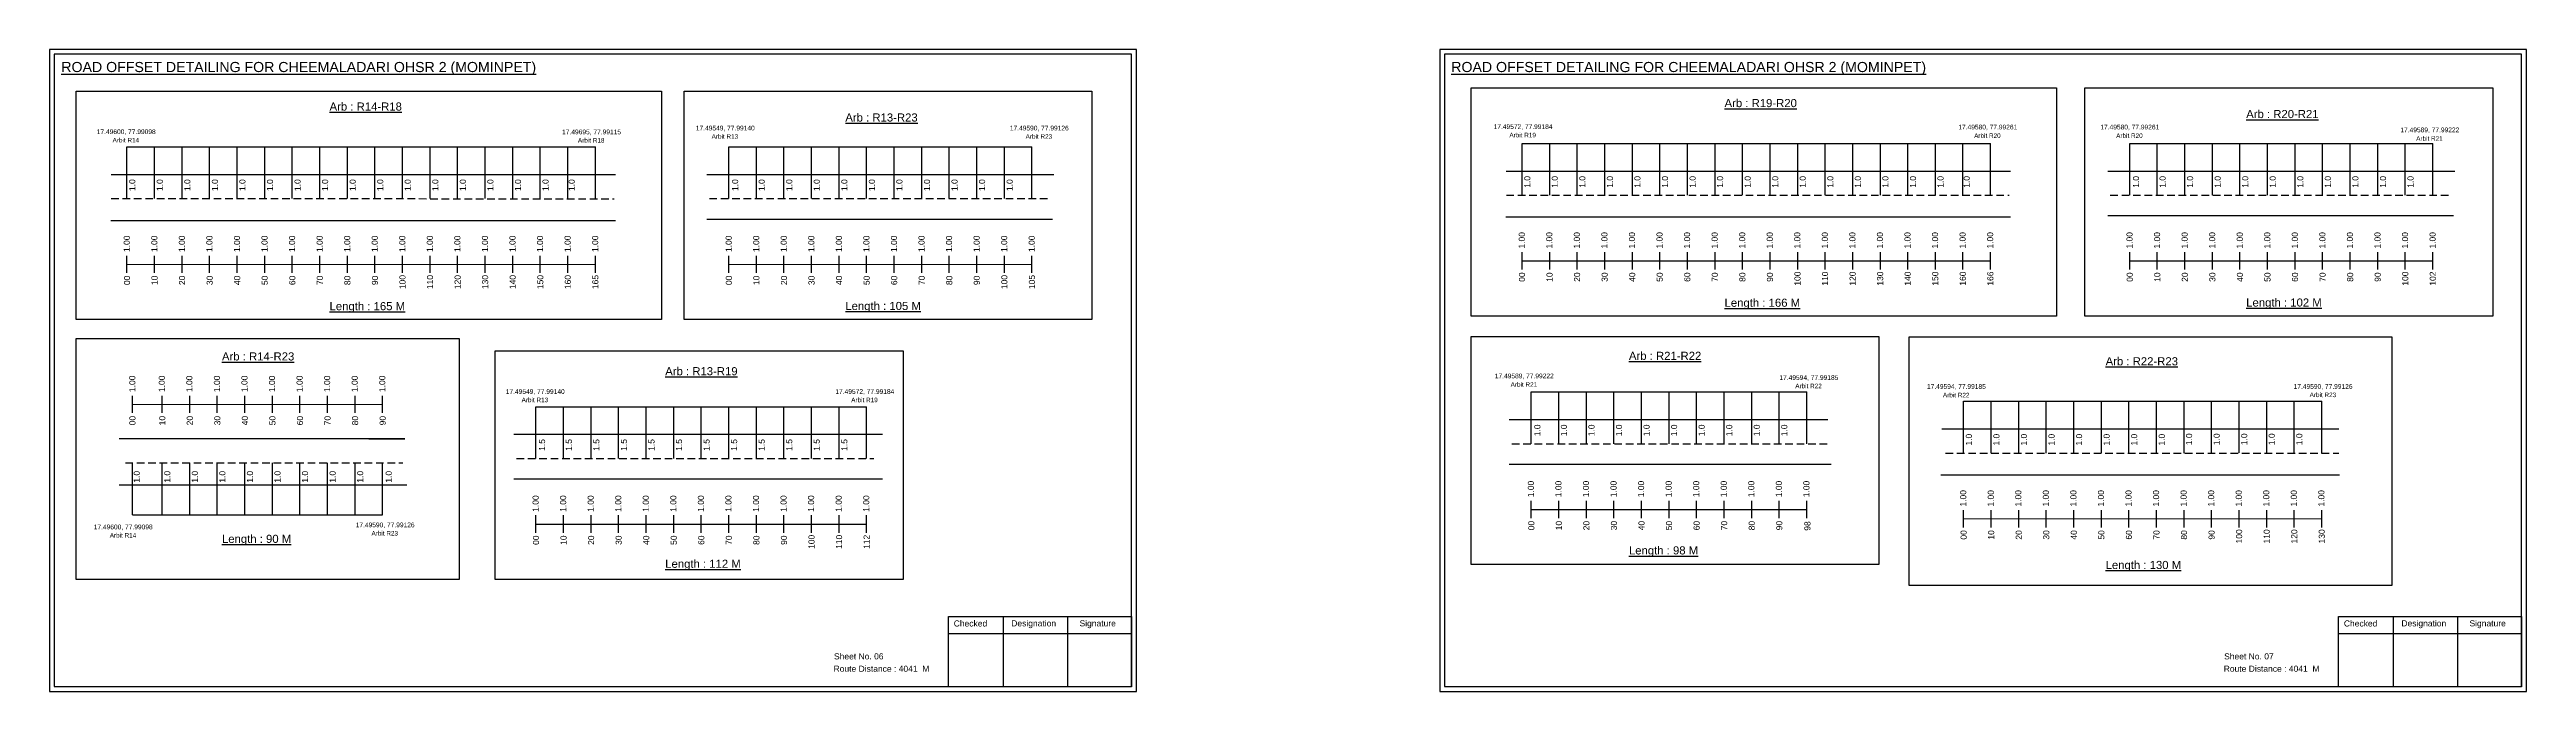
# Model space of a CAD drawing. Header units: inches. Extents: x -117 to 51867, y -12715 to 3423.
# Drawn here: x 32404 to 33627, y -2195 to -1878 of the extents above; entities that cross this region are included whole.
import ezdxf

# ---------------------------------------------------------------- set-up
doc = ezdxf.new("R2010")
doc.units = ezdxf.units.IN
doc.header["$MEASUREMENT"] = 0
doc.linetypes.add('DASHED2', pattern=[0.375, 0.25, -0.125])
for name, color, linetype in [('PDF_Geometry', 7, 'Continuous'), ('PDF_Text', 5, 'Continuous'), ('pipe', 5, 'Continuous')]:
    doc.layers.add(name, color=color, linetype=linetype)
doc.styles.add('PDF Arial', font='arial.ttf')
doc.styles.get("Standard").update_dxf_attribs({"font": 'arial.ttf'})

msp = doc.modelspace()

# ---------------------------------------------------------------- linework, layer by layer
at = {"color": 5}
for p, q in [((32442.5, -1926.1), (32673.7, -1926.1)), ((32739.6, -1926.1), (32889.2, -1926.1)), ((33131.2, -1924.4), (33362.4, -1924.4)), ((33431.1, -1924.4), (33580.7, -1924.4)), ((33135.7, -2047), (33271.7, -2047)), ((33349.1, -2051.6), (33525.9, -2051.6)), ((32644.4, -2054.3), (32807.6, -2054.3)), ((32445.2, -2107.6), (32568.7, -2107.6))]:
    msp.add_line(p, q, dxfattribs=at)
for p, q in [((32442.5, -1951.6), (32442.5, -1926.1)), ((32456.1, -1951.6), (32456.1, -1926.1)), ((32469.7, -1951.6), (32469.7, -1926.1)), ((32483.3, -1951.6), (32483.3, -1926.1)), ((32496.9, -1951.6), (32496.9, -1926.1)), ((32510.5, -1951.6), (32510.5, -1926.1)), ((32524.1, -1951.6), (32524.1, -1926.1)), ((32537.7, -1951.6), (32537.7, -1926.1)), ((32551.3, -1951.6), (32551.3, -1926.1)), ((32564.9, -1951.6), (32564.9, -1926.1)), ((32578.5, -1951.6), (32578.5, -1926.1)), ((32592.1, -1951.6), (32592.1, -1926.1)), ((32605.7, -1951.6), (32605.7, -1926.1)), ((32619.3, -1951.6), (32619.3, -1926.1)), ((32632.9, -1951.6), (32632.9, -1926.1)), ((32646.5, -1951.6), (32646.5, -1926.1)), ((32660.1, -1951.6), (32660.1, -1926.1)), ((32673.7, -1951.6), (32673.7, -1926.1)), ((32739.6, -1951.6), (32739.6, -1926.1)), ((32753.2, -1951.6), (32753.2, -1926.1)), ((32766.8, -1951.6), (32766.8, -1926.1)), ((32780.4, -1951.6), (32780.4, -1926.1)), ((32794, -1951.6), (32794, -1926.1)), ((32807.6, -1951.6), (32807.6, -1926.1)), ((32821.2, -1951.6), (32821.2, -1926.1)), ((32834.8, -1951.6), (32834.8, -1926.1)), ((32848.4, -1951.6), (32848.4, -1926.1)), ((32862, -1951.6), (32862, -1926.1)), ((32875.6, -1951.6), (32875.6, -1926.1)), ((32889.2, -1951.6), (32889.2, -1926.1)), ((33131.2, -1949.9), (33131.2, -1924.4)), ((33144.8, -1949.9), (33144.8, -1924.4)), ((33158.4, -1949.9), (33158.4, -1924.4)), ((33172, -1949.9), (33172, -1924.4)), ((33185.6, -1949.9), (33185.6, -1924.4)), ((33199.2, -1949.9), (33199.2, -1924.4)), ((33212.8, -1949.9), (33212.8, -1924.4)), ((33226.4, -1949.9), (33226.4, -1924.4)), ((33240, -1949.9), (33240, -1924.4)), ((33253.6, -1949.9), (33253.6, -1924.4)), ((33267.2, -1949.9), (33267.2, -1924.4)), ((33280.8, -1949.9), (33280.8, -1924.4)), ((33294.4, -1949.9), (33294.4, -1924.4)), ((33308, -1949.9), (33308, -1924.4)), ((33321.6, -1949.9), (33321.6, -1924.4)), ((33335.2, -1949.9), (33335.2, -1924.4)), ((33348.8, -1949.9), (33348.8, -1924.4)), ((33362.4, -1949.9), (33362.4, -1924.4)), ((33431.1, -1949.9), (33431.1, -1924.4)), ((33444.7, -1949.9), (33444.7, -1924.4)), ((33458.3, -1949.9), (33458.3, -1924.4)), ((33471.9, -1949.9), (33471.9, -1924.4)), ((33485.5, -1949.9), (33485.5, -1924.4)), ((33499.1, -1949.9), (33499.1, -1924.4)), ((33512.7, -1949.9), (33512.7, -1924.4)), ((33526.3, -1949.9), (33526.3, -1924.4)), ((33539.9, -1949.9), (33539.9, -1924.4)), ((33553.5, -1949.9), (33553.5, -1924.4)), ((33567.1, -1949.9), (33567.1, -1924.4)), ((33580.7, -1949.9), (33580.7, -1924.4)), ((32434.7, -1939.7), (32524.1, -1939.7)), ((32524.1, -1939.7), (32673.7, -1939.7)), ((32673.7, -1939.7), (32683.6, -1939.7)), ((32728.8, -1939.7), (32900.1, -1939.7)), ((33123.3, -1938.1), (33212.8, -1938.1)), ((33212.8, -1938.1), (33362.4, -1938.1)), ((33362.4, -1938.1), (33372.2, -1938.1)), ((33420.3, -1938.1), (33591.6, -1938.1)), ((32434.5, -1962.4), (32683.6, -1962.4)), ((32899.4, -1961.9), (32728.8, -1961.9)), ((33123.1, -1960.7), (33372.2, -1960.7)), ((33590.9, -1960.2), (33420.3, -1960.2)), ((33135.7, -2072.6), (33135.7, -2047)), ((33149.3, -2072.6), (33149.3, -2047)), ((33162.9, -2072.6), (33162.9, -2047)), ((33176.5, -2072.6), (33176.5, -2047)), ((33190.1, -2072.6), (33190.1, -2047)), ((33203.7, -2072.6), (33203.7, -2047)), ((33217.3, -2072.6), (33217.3, -2047)), ((33230.9, -2072.6), (33230.9, -2047)), ((33244.5, -2072.6), (33244.5, -2047)), ((33258.1, -2072.6), (33258.1, -2047)), ((33271.7, -2072.6), (33271.7, -2047)), ((33349.1, -2077.2), (33349.1, -2051.6)), ((33362.7, -2077.2), (33362.7, -2051.6)), ((33376.3, -2077.2), (33376.3, -2051.6)), ((33389.9, -2077.2), (33389.9, -2051.6)), ((33403.5, -2077.2), (33403.5, -2051.6)), ((33417.1, -2077.2), (33417.1, -2051.6)), ((33430.7, -2077.2), (33430.7, -2051.6)), ((33444.3, -2077.2), (33444.3, -2051.6)), ((33457.9, -2077.2), (33457.9, -2051.6)), ((33471.5, -2077), (33471.5, -2051.4)), ((33485.1, -2077), (33485.1, -2051.4)), ((33498.7, -2077), (33498.7, -2051.4)), ((33512.3, -2077), (33512.3, -2051.4)), ((33525.9, -2077.2), (33525.9, -2051.6)), ((32644.4, -2079.8), (32644.4, -2054.3)), ((32658, -2079.8), (32658, -2054.3)), ((32671.6, -2079.8), (32671.6, -2054.3)), ((32685.2, -2079.8), (32685.2, -2054.3)), ((32698.8, -2079.8), (32698.8, -2054.3)), ((32712.4, -2079.8), (32712.4, -2054.3)), ((32726, -2079.8), (32726, -2054.3)), ((32739.6, -2079.8), (32739.6, -2054.3)), ((32753.2, -2079.8), (32753.2, -2054.3)), ((32766.8, -2079.8), (32766.8, -2054.3)), ((32780.4, -2079.8), (32780.4, -2054.3)), ((32794, -2079.8), (32794, -2054.3)), ((32807.6, -2079.8), (32807.6, -2054.3)), ((33124.8, -2060.7), (33282, -2060.7)), ((33338.4, -2065.3), (33534.3, -2065.3)), ((32579.6, -2070.2), (32438.7, -2070.2)), ((32561.9, -2070.2), (32579.6, -2070.2)), ((32633.5, -2067.9), (32815.4, -2067.9)), ((32445.2, -2107.6), (32445.2, -2082)), ((32459.9, -2107.6), (32459.9, -2082)), ((32473.5, -2107.6), (32473.5, -2082)), ((32487.1, -2107.6), (32487.1, -2082)), ((32500.7, -2107.6), (32500.7, -2082)), ((32514.3, -2107.6), (32514.3, -2082)), ((32527.9, -2107.6), (32527.9, -2082)), ((32541.5, -2107.6), (32541.5, -2082)), ((32555.1, -2107.6), (32555.1, -2082)), ((32568.7, -2107.6), (32568.7, -2082)), ((32815.4, -2090.1), (32633.5, -2090.1)), ((33283.8, -2082.9), (33124.8, -2082.9)), ((33337.9, -2088), (33534.7, -2087.9)), ((32438.7, -2092.8), (32470.8, -2092.8)), ((32470.8, -2092.8), (32580.7, -2092.8))]:
    msp.add_line(p, q)
at = {"linetype": 'DASHED2', "ltscale": 15}
for p, q in [((32434.7, -1951.6), (32683, -1951.7)), ((32730, -1951.6), (32897.6, -1951.6)), ((33123.4, -1949.9), (33371.6, -1950)), ((33421.5, -1949.9), (33589.1, -1949.9)), ((33126.1, -2072.6), (33282, -2072.6)), ((33340.2, -2077.2), (33534.4, -2077.2)), ((32441.7, -2082), (32578.7, -2082)), ((32634.8, -2079.8), (32811.2, -2079.8))]:
    msp.add_line(p, q, dxfattribs=at)
at = {"color": 217, "true_color": 0x93278f}
for p, q in [((32442.5, -1988.3), (32442.5, -1979.8)), ((32456.1, -1988.3), (32456.1, -1979.8)), ((32469.7, -1988.3), (32469.7, -1979.8)), ((32483.3, -1988.3), (32483.3, -1979.8)), ((32496.9, -1988.3), (32496.9, -1979.8)), ((32510.5, -1988.3), (32510.5, -1979.8)), ((32524.1, -1988.3), (32524.1, -1979.8)), ((32537.7, -1988.3), (32537.7, -1979.8)), ((32551.3, -1988.3), (32551.3, -1979.8)), ((32564.9, -1988.3), (32564.9, -1979.8)), ((32578.5, -1988.3), (32578.5, -1979.8)), ((32592.1, -1988.3), (32592.1, -1979.8)), ((32605.7, -1988.3), (32605.7, -1979.8)), ((32619.3, -1988.3), (32619.3, -1979.8)), ((32632.9, -1988.3), (32632.9, -1979.8)), ((32646.5, -1988.3), (32646.5, -1979.8)), ((32660.1, -1988.3), (32660.1, -1979.8)), ((32673.7, -1988.3), (32673.7, -1979.8)), ((32739.6, -1988.3), (32739.6, -1979.8)), ((32753.2, -1988.3), (32753.2, -1979.8)), ((32766.8, -1988.3), (32766.8, -1979.8)), ((32780.4, -1988.3), (32780.4, -1979.8)), ((32794, -1988.3), (32794, -1979.8)), ((32807.6, -1988.3), (32807.6, -1979.8)), ((32821.2, -1988.3), (32821.2, -1979.8)), ((32834.8, -1988.3), (32834.8, -1979.8)), ((32848.4, -1988.3), (32848.4, -1979.8)), ((32862, -1988.3), (32862, -1979.8)), ((32875.6, -1988.3), (32875.6, -1979.8)), ((32889.2, -1988.3), (32889.2, -1979.8)), ((33131.2, -1986.6), (33131.2, -1978.1)), ((33144.8, -1986.6), (33144.8, -1978.1)), ((33158.4, -1986.6), (33158.4, -1978.1)), ((33172, -1986.6), (33172, -1978.1)), ((33185.6, -1986.6), (33185.6, -1978.1)), ((33199.2, -1986.6), (33199.2, -1978.1)), ((33212.8, -1986.6), (33212.8, -1978.1)), ((33226.4, -1986.6), (33226.4, -1978.1)), ((33240, -1986.6), (33240, -1978.1)), ((33253.6, -1986.6), (33253.6, -1978.1)), ((33267.2, -1986.6), (33267.2, -1978.1)), ((33280.8, -1986.6), (33280.8, -1978.1)), ((33294.4, -1986.6), (33294.4, -1978.1)), ((33308, -1986.6), (33308, -1978.1)), ((33321.6, -1986.6), (33321.6, -1978.1)), ((33335.2, -1986.6), (33335.2, -1978.1)), ((33348.8, -1986.6), (33348.8, -1978.1)), ((33362.4, -1986.6), (33362.4, -1978.1)), ((33431.1, -1986.6), (33431.1, -1978.1)), ((33444.7, -1986.6), (33444.7, -1978.1)), ((33458.3, -1986.6), (33458.3, -1978.1)), ((33471.9, -1986.6), (33471.9, -1978.1)), ((33485.5, -1986.6), (33485.5, -1978.1)), ((33499.1, -1986.6), (33499.1, -1978.1)), ((33512.7, -1986.6), (33512.7, -1978.1)), ((33526.3, -1986.6), (33526.3, -1978.1)), ((33539.9, -1986.6), (33539.9, -1978.1)), ((33553.5, -1986.6), (33553.5, -1978.1)), ((33567.1, -1986.6), (33567.1, -1978.1)), ((33580.7, -1986.6), (33580.7, -1978.1)), ((32442.5, -1984.1), (32673.7, -1984)), ((32739.6, -1984.1), (32889.2, -1984)), ((33131.2, -1982.4), (33362.4, -1982.3)), ((33431.1, -1982.4), (33580.7, -1982.3)), ((32445.2, -2057.4), (32445.2, -2048.9)), ((32445.2, -2053.2), (32568.7, -2053.1)), ((32459.9, -2057.4), (32459.9, -2048.9)), ((32473.5, -2057.4), (32473.5, -2048.9)), ((32487.1, -2057.4), (32487.1, -2048.9)), ((32500.7, -2057.4), (32500.7, -2048.9)), ((32514.3, -2057.4), (32514.3, -2048.9)), ((32527.9, -2057.4), (32527.9, -2048.9)), ((32541.5, -2057.4), (32541.5, -2048.9)), ((32555.1, -2057.4), (32555.1, -2048.9)), ((32568.7, -2057.4), (32568.7, -2048.9)), ((33135.7, -2109.3), (33135.7, -2100.7)), ((33149.3, -2109.3), (33149.3, -2100.7)), ((33162.9, -2109.3), (33162.9, -2100.7)), ((33176.5, -2109.3), (33176.5, -2100.7)), ((33190.1, -2109.3), (33190.1, -2100.7)), ((33203.7, -2109.3), (33203.7, -2100.7)), ((33217.3, -2109.3), (33217.3, -2100.7)), ((33230.9, -2109.3), (33230.9, -2100.7)), ((33244.5, -2109.3), (33244.5, -2100.7)), ((33258.1, -2109.3), (33258.1, -2100.7)), ((33271.7, -2109.3), (33271.7, -2100.7)), ((32644.4, -2116.5), (32644.4, -2107.9)), ((32644.4, -2112.2), (32807.6, -2112.2)), ((32658, -2116.5), (32658, -2107.9)), ((32671.6, -2116.5), (32671.6, -2107.9)), ((32685.2, -2116.5), (32685.2, -2107.9)), ((32698.8, -2116.5), (32698.8, -2107.9)), ((32712.4, -2116.5), (32712.4, -2107.9)), ((32726, -2116.5), (32726, -2107.9)), ((32739.6, -2116.5), (32739.6, -2107.9)), ((32753.2, -2116.5), (32753.2, -2107.9)), ((32766.8, -2116.5), (32766.8, -2107.9)), ((32780.4, -2116.5), (32780.4, -2107.9)), ((32794, -2116.5), (32794, -2107.9)), ((32807.6, -2116.5), (32807.6, -2107.9)), ((33135.7, -2105), (33271.7, -2105)), ((33349.1, -2113.9), (33349.1, -2105.3)), ((33349.1, -2109.6), (33525.9, -2109.5)), ((33362.7, -2113.9), (33362.7, -2105.3)), ((33376.3, -2113.9), (33376.3, -2105.3)), ((33389.9, -2113.9), (33389.9, -2105.3)), ((33403.5, -2113.9), (33403.5, -2105.3)), ((33417.1, -2113.9), (33417.1, -2105.3)), ((33430.7, -2113.9), (33430.7, -2105.3)), ((33444.3, -2113.9), (33444.3, -2105.3)), ((33457.9, -2113.9), (33457.9, -2105.3)), ((33471.5, -2113.9), (33471.5, -2105.3)), ((33485.1, -2113.9), (33485.1, -2105.3)), ((33498.7, -2113.9), (33498.7, -2105.3)), ((33512.3, -2113.9), (33512.3, -2105.3)), ((33525.9, -2113.9), (33525.9, -2105.3))]:
    msp.add_line(p, q, dxfattribs=at)
for points in [[(32417.5, -1898.6), (32706.4, -1898.6), (32706.4, -2011.3), (32417.5, -2011.3)], [(32717.6, -1898.6), (32918.8, -1898.6), (32918.8, -2011.3), (32717.6, -2011.3)], [(33106.1, -1896.9), (33395, -1896.9), (33395, -2009.6), (33106.1, -2009.6)], [(33409, -1896.9), (33610.3, -1896.9), (33610.3, -2009.6), (33409, -2009.6)], [(32417.5, -2020.6), (32606.4, -2020.6), (32606.4, -2139.5), (32417.5, -2139.5)], [(32624.3, -2026.8), (32825.6, -2026.8), (32825.6, -2139.5), (32624.3, -2139.5)], [(33106.1, -2019.6), (33307.3, -2019.6), (33307.3, -2132.2), (33106.1, -2132.2)]]:
    msp.add_lwpolyline(points, close=True)
at = {"layer": 'PDF_Geometry'}
for points in [[(32404.3, -1878.1), (32404.3, -2194.8), (32940.8, -2194.8), (32940.8, -1878.1)], [(32406.6, -1880.4), (32406.6, -2192.4), (32938.3, -2192.4), (32938.3, -1880.4)], [(33090.5, -1878.1), (33090.5, -2194.8), (33626.9, -2194.8), (33626.9, -1878.1)], [(33092.8, -1880.4), (33092.8, -2192.4), (33624.5, -2192.4), (33624.5, -1880.4)]]:
    msp.add_lwpolyline(points, close=True, dxfattribs=at)
at = {"layer": 'PDF_Geometry', "color": 242, "true_color": 0xcc1f26}
for points in [[(32938.3, -2192.5), (32848, -2192.5), (32848, -2157.9), (32938.3, -2157.9)], [(33624.5, -2192.5), (33534.2, -2192.5), (33534.2, -2157.9), (33624.5, -2157.9)]]:
    msp.add_lwpolyline(points, close=True, dxfattribs=at)
for points in [[(32875, -2157.9), (32875, -2192.5)], [(32906.7, -2157.9), (32906.7, -2192.5)], [(33561.2, -2157.9), (33561.2, -2192.5)], [(33592.9, -2157.9), (33592.9, -2192.5)], [(32848, -2166.2), (32938.3, -2166.2)], [(33534.2, -2166.2), (33624.5, -2166.2)]]:
    msp.add_lwpolyline(points, dxfattribs=at)
at = {"layer": 'pipe', "color": 0}
msp.add_lwpolyline([(33322.2, -2019.8), (33560.5, -2019.8), (33560.5, -2142.6), (33322.2, -2142.6)], close=True, dxfattribs=at)

# ---------------------------------------------------------------- texts
at = {"color": 242, "true_color": 0xcd2027}
for s, height, p in [('%%UROAD OFFSET DETAILING FOR CHEEMALADARI OHSR 2 (MOMINPET)', 5, (32410.1, -1889.2)), ('%%UROAD OFFSET DETAILING FOR CHEEMALADARI OHSR 2 (MOMINPET)', 5, (33096.2, -1889.2)), ('%%UArb : R14-R18', 4, (32542.5, -1908.2)), ('%%UArb : R19-R20', 4, (33231.1, -1906.5)), ('%%UArb : R13-R23', 4, (32797.1, -1913.6)), ('%%UArb : R20-R21', 4, (33488.6, -1911.9)), ('%%ULength : 165 M', 4, (32542.5, -2006.7)), ('%%ULength : 105 M', 4, (32797.1, -2006.6)), ('%%ULength : 166 M', 4, (33231.1, -2005)), ('%%ULength : 102 M', 4, (33488.6, -2004.9)), ('%%UArb : R14-R23', 4, (32489.4, -2031.5)), ('%%UArb : R21-R22', 4, (33183.9, -2031.2)), ('%%UArb : R13-R19', 4, (32708.2, -2038.8)), ('%%UArb : R22-R23', 4, (33419.2, -2033.9)), ('%%ULength : 90 M', 4, (32489.4, -2121.5)), ('%%ULength : 98 M', 4, (33183.9, -2127.2)), ('%%ULength : 112 M', 4, (32708.2, -2133.8)), ('%%ULength : 130 M', 4, (33419.2, -2134.4))]:
    msp.add_text(s, height=height, dxfattribs=at).set_placement(p)
at = {"color": 5}
for s, height, p in [('17.49600, 77.99098', 2.34, (32427.6, -1919.8)), ('17.49695, 77.99115', 2.34, (32657.3, -1919.9)), ('17.49549, 77.99140', 2.34, (32723.3, -1918)), ('17.49590, 77.99126', 2.34, (32878.3, -1918)), ('17.49572, 77.99184', 2.34, (33117.1, -1917.3)), ('Arbit R19', 2.25, (33124.9, -1921.4)), ('17.49580, 77.99261', 2.34, (33346.5, -1917.5)), ('Arbit R20', 2.25, (33354.3, -1921.7)), ('17.49580, 77.99261', 2.34, (33416.6, -1917.5)), ('Arbit R20', 2.25, (33424.4, -1921.7)), ('17.49589, 77.99222', 2.34, (33564.7, -1918.9)), ('Arbit R14', 2.25, (32435.4, -1923.9)), ('Arbit R18', 2.25, (32665.1, -1924)), ('Arbit R13', 2.25, (32731.1, -1922.1)), ('Arbit R23', 2.25, (32886.1, -1922.1)), ('Arbit R21', 2.25, (33572.5, -1923.1)), ('17.49589, 77.99222', 2.34, (33117.7, -2040.3)), ('17.49594, 77.99185', 2.34, (33258.2, -2041.1)), ('17.49549, 77.99140', 2.34, (32629.5, -2048)), ('Arbit R13', 2.25, (32637.3, -2052.1)), ('17.49572, 77.99184', 2.34, (32792.2, -2048)), ('Arbit R19', 2.25, (32800, -2052.1)), ('Arbit R21', 2.25, (33125.5, -2044.5)), ('Arbit R22', 2.25, (33266, -2045.2)), ('17.49594, 77.99185', 2.34, (33331, -2045.5)), ('Arbit R22', 2.25, (33338.9, -2049.7)), ('17.49590, 77.99126', 2.34, (33512, -2045.5)), ('Arbit R23', 2.25, (33519.9, -2049.6)), ('17.49600, 77.99098', 2.34, (32426.1, -2114.8)), ('17.49590, 77.99126', 2.34, (32555.4, -2113.8)), ('Arbit R14', 2.25, (32434, -2118.9)), ('Arbit R23', 2.25, (32563.2, -2117.9))]:
    msp.add_text(s, height=height, dxfattribs=at).set_placement(p)
for s, p in [('1.0', (32446.6, -1947.9)), ('1.0', (32460.2, -1947.9)), ('1.0', (32473.8, -1947.9)), ('1.0', (32487.4, -1947.9)), ('1.0', (32501, -1947.9)), ('1.0', (32514.6, -1947.9)), ('1.0', (32528.2, -1947.9)), ('1.0', (32541.8, -1947.9)), ('1.0', (32555.4, -1947.9)), ('1.0', (32569, -1947.9)), ('1.0', (32582.6, -1947.9)), ('1.0', (32596.2, -1947.9)), ('1.0', (32609.8, -1947.9)), ('1.0', (32623.4, -1947.9)), ('1.0', (32637, -1947.9)), ('1.0', (32650.6, -1947.9)), ('1.0', (32663.5, -1947.9)), ('1.0', (32744.2, -1947.9)), ('1.0', (32757.3, -1947.9)), ('1.0', (32770.9, -1947.9)), ('1.0', (32784.5, -1947.9)), ('1.0', (32798.1, -1947.9)), ('1.0', (32811.7, -1947.9)), ('1.0', (32825.3, -1947.9)), ('1.0', (32838.9, -1947.9)), ('1.0', (32852.5, -1947.9)), ('1.0', (32866.1, -1947.9)), ('1.0', (32879.7, -1947.9)), ('1.0', (33135.2, -1946.3)), ('1.0', (33148.8, -1946.3)), ('1.0', (33162.4, -1946.3)), ('1.0', (33176, -1946.3)), ('1.0', (33189.6, -1946.3)), ('1.0', (33203.2, -1946.3)), ('1.0', (33216.8, -1946.3)), ('1.0', (33230.4, -1946.3)), ('1.0', (33244, -1946.3)), ('1.0', (33257.6, -1946.3)), ('1.0', (33271.2, -1946.3)), ('1.0', (33284.8, -1946.3)), ('1.0', (33298.4, -1946.3)), ('1.0', (33312, -1946.3)), ('1.0', (33325.6, -1946.3)), ('1.0', (33339.2, -1946.3)), ('1.0', (33352.1, -1946.3)), ('1.0', (33435.7, -1946.3)), ('1.0', (33448.8, -1946.3)), ('1.0', (33462.4, -1946.3)), ('1.0', (33476, -1946.3)), ('1.0', (33489.6, -1946.3)), ('1.0', (33503.2, -1946.3)), ('1.0', (33516.8, -1946.3)), ('1.0', (33530.4, -1946.3)), ('1.0', (33544, -1946.3)), ('1.0', (33557.6, -1946.3)), ('1.0', (33571.2, -1946.3)), ('1.0', (33140.2, -2068.9)), ('1.0', (33153.3, -2068.9)), ('1.0', (33166.9, -2068.9)), ('1.0', (33180.5, -2068.9)), ('1.0', (33194.1, -2068.9)), ('1.0', (33207.7, -2068.9)), ('1.0', (33221.3, -2068.9)), ('1.0', (33234.9, -2068.9)), ('1.0', (33248.5, -2068.9)), ('1.0', (33262.1, -2068.9)), ('1.5', (32648.9, -2076.1)), ('1.5', (32662.1, -2076.1)), ('1.5', (32675.7, -2076.1)), ('1.5', (32689.3, -2076.1)), ('1.5', (32702.9, -2076.1)), ('1.5', (32716.5, -2076.1)), ('1.5', (32730.1, -2076.1)), ('1.5', (32743.7, -2076.1)), ('1.5', (32757.3, -2076.1)), ('1.5', (32770.9, -2076.1)), ('1.5', (32784.5, -2076.1)), ('1.5', (32798.1, -2076.1)), ('1.0', (33353.2, -2073.5)), ('1.0', (33366.8, -2073.5)), ('1.0', (33380.4, -2073.5)), ('1.0', (33394, -2073.5)), ('1.0', (33407.6, -2073.5)), ('1.0', (33421.2, -2073.5)), ('1.0', (33434.8, -2073.5)), ('1.0', (33448.4, -2073.5)), ('1.0', (33461.9, -2073.3)), ('1.0', (33475.5, -2073.3)), ('1.0', (33489.1, -2073.3)), ('1.0', (33502.7, -2073.3)), ('1.0', (33516.3, -2073.3)), ('1.0', (32448.8, -2091.8)), ('1.0', (32463.9, -2091.8)), ('1.0', (32477.5, -2091.8)), ('1.0', (32491.1, -2091.8)), ('1.0', (32504.7, -2091.8)), ('1.0', (32518.3, -2091.8)), ('1.0', (32531.9, -2091.8)), ('1.0', (32545.5, -2091.8)), ('1.0', (32559.1, -2091.8)), ('1.0', (32573.2, -2091.8))]:
    msp.add_text(s, height=3, rotation=90).set_placement(p)
at = {"color": 217, "true_color": 0x93278f}
for s, p in [('1.00', (33132.5, -1976.3)), ('1.00', (33146.1, -1976.3)), ('1.00', (33159.7, -1976.3)), ('1.00', (33173.3, -1976.3)), ('1.00', (33186.9, -1976.3)), ('1.00', (33200.5, -1976.3)), ('1.00', (33214.1, -1976.3)), ('1.00', (33227.7, -1976.3)), ('1.00', (33241.3, -1976.3)), ('1.00', (33254.9, -1976.3)), ('1.00', (33268.5, -1976.3)), ('1.00', (33282.1, -1976.3)), ('1.00', (33295.7, -1976.3)), ('1.00', (33309.3, -1976.3)), ('1.00', (33322.9, -1976.3)), ('1.00', (33336.5, -1976.3)), ('1.00', (33350.1, -1976.3)), ('1.00', (33363.7, -1976.3)), ('1.00', (33432.5, -1976.3)), ('1.00', (33446.1, -1976.3)), ('1.00', (33459.7, -1976.3)), ('1.00', (33473.3, -1976.3)), ('1.00', (33486.9, -1976.3)), ('1.00', (33500.5, -1976.3)), ('1.00', (33514.1, -1976.3)), ('1.00', (33527.7, -1976.3)), ('1.00', (33541.3, -1976.3)), ('1.00', (33554.9, -1976.3)), ('1.00', (33568.5, -1976.3)), ('1.00', (33582.1, -1976.3)), ('1.00', (32443.9, -1978)), ('1.00', (32457.5, -1978)), ('1.00', (32471.1, -1978)), ('1.00', (32484.7, -1978)), ('1.00', (32498.3, -1978)), ('1.00', (32511.9, -1978)), ('1.00', (32525.5, -1978)), ('1.00', (32539.1, -1978)), ('1.00', (32552.7, -1978)), ('1.00', (32566.3, -1978)), ('1.00', (32579.9, -1978)), ('1.00', (32593.5, -1978)), ('1.00', (32607.1, -1978)), ('1.00', (32620.7, -1978)), ('1.00', (32634.3, -1978)), ('1.00', (32647.9, -1978)), ('1.00', (32661.5, -1978)), ('1.00', (32675.1, -1978)), ('1.00', (32741, -1978)), ('1.00', (32754.6, -1978)), ('1.00', (32768.2, -1978)), ('1.00', (32781.8, -1978)), ('1.00', (32795.4, -1978)), ('1.00', (32809, -1978)), ('1.00', (32822.6, -1978)), ('1.00', (32836.2, -1978)), ('1.00', (32849.8, -1978)), ('1.00', (32863.4, -1978)), ('1.00', (32877, -1978)), ('1.00', (32890.6, -1978)), ('00', (32444, -1994.3)), ('10', (32457.6, -1994.3)), ('20', (32471.2, -1994.3)), ('30', (32484.8, -1994.3)), ('40', (32498.4, -1994.3)), ('50', (32512, -1994.3)), ('60', (32525.6, -1994.3)), ('70', (32539.2, -1994.3)), ('80', (32552.8, -1994.3)), ('90', (32566.4, -1994.3)), ('100', (32580, -1996.3)), ('110', (32593.6, -1996.3)), ('120', (32607.2, -1996.3)), ('130', (32620.8, -1996.3)), ('140', (32634.4, -1996.3)), ('150', (32648, -1996.3)), ('160', (32661.6, -1996.3)), ('165', (32675.2, -1996.3)), ('00', (32741.1, -1994.3)), ('10', (32754.7, -1994.3)), ('20', (32768.3, -1994.3)), ('30', (32781.9, -1994.3)), ('40', (32795.5, -1994.3)), ('50', (32809.1, -1994.3)), ('60', (32822.7, -1994.3)), ('70', (32836.3, -1994.3)), ('80', (32849.9, -1994.3)), ('90', (32863.5, -1994.3)), ('100', (32877.1, -1996.3)), ('105', (32890.7, -1996.3)), ('00', (33132.6, -1992.7)), ('10', (33146.2, -1992.7)), ('20', (33159.8, -1992.7)), ('30', (33173.4, -1992.7)), ('40', (33187, -1992.7)), ('50', (33200.6, -1992.7)), ('60', (33214.2, -1992.7)), ('70', (33227.8, -1992.7)), ('80', (33241.4, -1992.7)), ('90', (33255, -1992.7)), ('100', (33268.6, -1994.6)), ('110', (33282.2, -1994.6)), ('120', (33295.8, -1994.6)), ('130', (33309.4, -1994.6)), ('140', (33323, -1994.6)), ('150', (33336.6, -1994.6)), ('160', (33350.2, -1994.6)), ('166', (33363.8, -1994.6)), ('00', (33432.6, -1992.7)), ('10', (33446.2, -1992.7)), ('20', (33459.8, -1992.7)), ('30', (33473.4, -1992.7)), ('40', (33487, -1992.7)), ('50', (33500.6, -1992.7)), ('60', (33514.2, -1992.7)), ('70', (33527.8, -1992.7)), ('80', (33541.4, -1992.7)), ('90', (33555, -1992.7)), ('100', (33568.6, -1994.6)), ('102', (33582.2, -1994.6)), ('1.00', (32446.6, -2047.1)), ('1.00', (32461.2, -2047.1)), ('1.00', (32474.8, -2047.1)), ('1.00', (32488.4, -2047.1)), ('1.00', (32502, -2047.1)), ('1.00', (32515.6, -2047.1)), ('1.00', (32529.2, -2047.1)), ('1.00', (32542.8, -2047.1)), ('1.00', (32556.4, -2047.1)), ('1.00', (32570, -2047.1)), ('00', (32446.7, -2063.5)), ('10', (32461.4, -2063.5)), ('20', (32475, -2063.5)), ('30', (32488.6, -2063.5)), ('40', (32502.2, -2063.5)), ('50', (32515.8, -2063.5)), ('60', (32529.4, -2063.5)), ('70', (32543, -2063.5)), ('80', (32556.6, -2063.5)), ('90', (32570.2, -2063.5)), ('1.00', (32645.7, -2106.2)), ('1.00', (32659.3, -2106.2)), ('1.00', (32672.9, -2106.2)), ('1.00', (32686.5, -2106.2)), ('1.00', (32700.1, -2106.2)), ('1.00', (32713.7, -2106.2)), ('1.00', (32727.3, -2106.2)), ('1.00', (32740.9, -2106.2)), ('1.00', (32754.5, -2106.2)), ('1.00', (32768.1, -2106.2)), ('1.00', (32781.7, -2106.2)), ('1.00', (32795.3, -2106.2)), ('1.00', (32808.9, -2106.2)), ('1.00', (33137, -2099)), ('1.00', (33150.6, -2099)), ('1.00', (33164.2, -2099)), ('1.00', (33177.8, -2099)), ('1.00', (33191.4, -2099)), ('1.00', (33205, -2099)), ('1.00', (33218.6, -2099)), ('1.00', (33232.2, -2099)), ('1.00', (33245.8, -2099)), ('1.00', (33259.4, -2099)), ('1.00', (33273, -2099)), ('1.00', (33350.4, -2103.6)), ('1.00', (33364, -2103.6)), ('1.00', (33377.6, -2103.6)), ('1.00', (33391.2, -2103.6)), ('1.00', (33404.8, -2103.6)), ('1.00', (33418.4, -2103.6)), ('1.00', (33432, -2103.6)), ('1.00', (33445.6, -2103.6)), ('1.00', (33459.2, -2103.6)), ('1.00', (33472.8, -2103.6)), ('1.00', (33486.4, -2103.6)), ('1.00', (33500, -2103.6)), ('1.00', (33513.6, -2103.6)), ('1.00', (33527.2, -2103.6)), ('00', (33137.2, -2115.3)), ('10', (33150.8, -2115.3)), ('20', (33164.4, -2115.3)), ('30', (33178, -2115.3)), ('40', (33191.6, -2115.3)), ('50', (33205.2, -2115.3)), ('60', (33218.8, -2115.3)), ('70', (33232.4, -2115.3)), ('80', (33246, -2115.3)), ('90', (33259.6, -2115.3)), ('98', (33273.5, -2115.5)), ('100', (33486.6, -2121.8)), ('110', (33500.2, -2121.8)), ('120', (33513.8, -2121.8)), ('130', (33527.4, -2121.8)), ('00', (32645.9, -2122.5)), ('10', (32659.5, -2122.5)), ('20', (32673.1, -2122.5)), ('30', (32686.7, -2122.5)), ('40', (32700.3, -2122.5)), ('50', (32713.9, -2122.5)), ('60', (32727.5, -2122.5)), ('70', (32741.1, -2122.5)), ('80', (32754.7, -2122.5)), ('90', (32768.3, -2122.5)), ('100', (32781.9, -2124.5)), ('110', (32795.5, -2124.5)), ('112', (32809.1, -2124.5)), ('00', (33350.6, -2119.9)), ('10', (33364.2, -2119.9)), ('20', (33377.8, -2119.9)), ('30', (33391.4, -2119.9)), ('40', (33405, -2119.9)), ('50', (33418.6, -2119.9)), ('60', (33432.2, -2119.9)), ('70', (33445.8, -2119.9)), ('80', (33459.4, -2119.9)), ('90', (33473, -2119.9))]:
    msp.add_text(s, height=3, rotation=90, dxfattribs=at).set_placement(p)
for s, p in [('Sheet No. 06', (32791.5, -2179)), ('Sheet No. 07', (33477.7, -2179)), ('Route Distance : 4041  M', (32791.3, -2185.1)), ('Route Distance : 4041  M', (33477.5, -2185.1))]:
    msp.add_text(s, height=3).set_placement(p)
at = {"layer": 'PDF_Text', "color": 7, "attachment_point": 7, "style": 'PDF Arial'}
for s, insert, char_height in [('Checked', (32850.6, -2162.8), 3), ('Designation', (32879, -2163.6), 3.001), ('Signature', (32912.7, -2163.6), 3), ('Checked', (33536.8, -2162.8), 3), ('Designation', (33565.2, -2163.6), 3.001), ('Signature', (33598.8, -2163.6), 3)]:
    msp.add_mtext(s, dxfattribs=dict(at, insert=insert, char_height=char_height))

doc.saveas('drawing.dxf')
